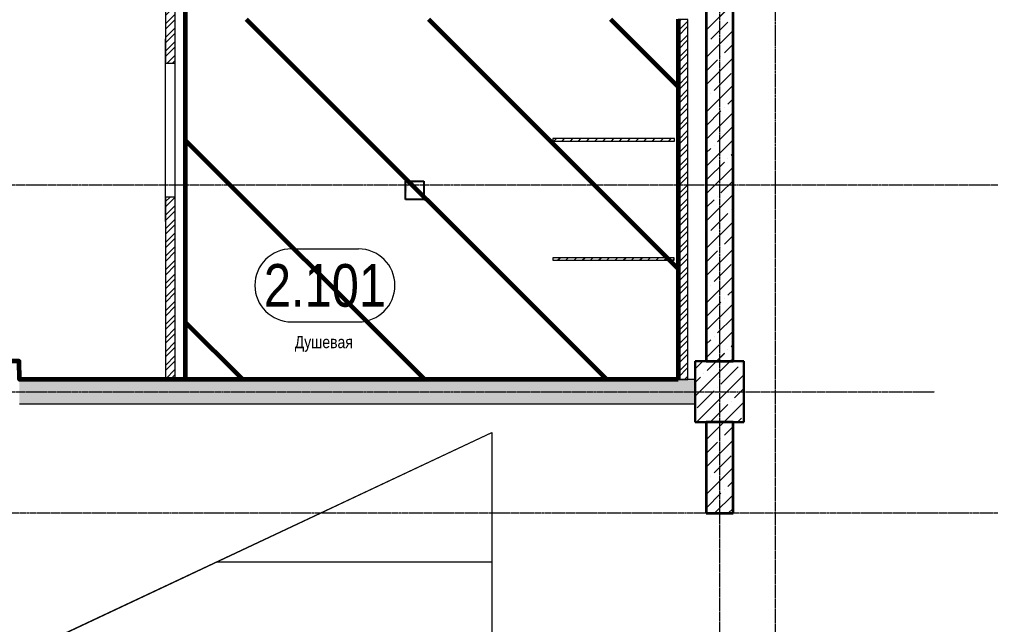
# Model space of a CAD drawing. Header units: millimetres. Extents: x 470010 to 1231400, y -134005 to 421770.
# Drawn here: x 712724 to 720699, y -12326 to -7351 of the extents above; entities that cross this region are included whole.
import ezdxf
from ezdxf.enums import TextEntityAlignment as Align

# ---------------------------------------------------------------- set-up
doc = ezdxf.new("R2010")
doc.units = ezdxf.units.MM
doc.linetypes.add('CENTER2', pattern=[28.575, 19.05, -3.175, 3.175, -3.175])
doc.linetypes.add('HIDDEN2', pattern=[4.7625, 3.175, -1.5875])
doc.layers.get('Defpoints').update_dxf_attribs({"color": 140})
for name, color, linetype, lineweight in [('0) шп потолок', 3, 'Continuous', 60), ('АР_Area', 5, 'Continuous', 5), ('АР_Колонны', 70, 'Continuous', 30), ('АР_Стены ГКЛ', 1, 'Continuous', 15), ('АР_Стены ЖБ', 7, 'Continuous', 35), ('АР_Стены ПЕНОблок', 52, 'Continuous', 20), ('АР_Штриховка', 8, 'Continuous', 0)]:
    doc.layers.add(name, color=color, linetype=linetype, lineweight=lineweight)
doc.layers.add('АР_Делит', color=120, linetype='Continuous', lineweight=0, plot=False)
doc.layers.add('РД_Проем', color=230, linetype='Continuous', lineweight=0, plot=False)
doc.layers.add('ЛК_Открытая', color=7, linetype='Continuous')
doc.layers.add('РД_Оси_100', color=7, linetype='Continuous', lineweight=0, true_color=0x525252)
doc.layers.add('РД_проем_инж перемыч_подсчет', color=50, linetype='Continuous', plot=False)
doc.styles.add('style1', font='ARIALN.TTF')

# ---------------------------------------------------------------- blocks, each defined once
blk = doc.blocks.new('СОШ_2200_АР_ОСИ_М100_28.05.24')
at = {"layer": 'АР_Делит', "color": 251, "linetype": 'CENTER2', "true_color": 0x636466}
blk.add_line((-5954.958, 83200), (47367.08, 83200), dxfattribs=at)
at = {"layer": 'РД_Оси_100', "color": 251, "linetype": 'CENTER2', "true_color": 0x636466}
for p, q in [((-5954.958, 84900), (119910, 84900)), ((119910, 82200), (-5954.958, 82200))]:
    blk.add_line(p, q, dxfattribs=at)
for points in [[(45530, 139938.679), (45600, 139538.679), (45600, -6163.457)], [(46060, -6163.105), (46060, 139538.679), (46130, 139938.679)]]:
    blk.add_lwpolyline(points, dxfattribs=at)
blk = doc.blocks.new('MOK-МаркаПом_овал_ареал')
for p, q in [((-2.75, 3), (2.75, 3)), ((-2.75, -3), (2.75, -3))]:
    blk.add_line(p, q)
for centre, radius, start, end in [((-2.75, 0), 3, 90, 270), ((2.75, 0), 3, 270, 90), ((-3.75, 0), 3.5, 0, 0.00095)]:
    blk.add_arc(centre, radius, start, end)
at = {"color": 0, "style": 'style1'}
blk.add_attdef('АР-ПОМЕЩЕНИЕ:НОМЕР', text='', height=3.5, dxfattribs=at).set_placement((0, 0), align=Align.MIDDLE)
at = {"layer": 'Defpoints', "color": 2, "style": 'style1'}
blk.add_attdef('АР-ПОМЕЩЕНИЕ:НАИМЕНОВАНИЕ', text='', height=1, dxfattribs=at).set_placement((-0.094, -4.814), align=Align.MIDDLE)
blk = doc.blocks.new('A$C9108343f')
at = {"layer": 'АР_Штриховка', "linetype": 'Continuous', "lineweight": 0, "ltscale": 0.5, "true_color": 0x000000}
h = blk.add_hatch(dxfattribs=at)
h.set_pattern_fill('ANSI31', color=18, scale=25, angle=-360, style=0)
h.set_pattern_definition([(45, (-63444.08, -115658.25), (-56.1266, 56.1266), [])])
h.paths.add_polyline_path([(48205, 94955), (48285, 94955), (48285, 95155), (48205, 95155)], flags=0)
h.paths.add_polyline_path([(48285, 93855), (48205, 93855), (48205, 92655), (48285, 92655)], flags=0)
h.paths.add_polyline_path([(48285, 91555), (48205, 91555), (48205, 90055), (48285, 90055)], flags=0)
h = blk.add_hatch(dxfattribs=at)
h.set_pattern_fill('ANSI31', color=18, scale=25, style=0)
h.set_pattern_definition([(45, (-63444.08, -115658.25), (-56.1266, 56.1266), [])])
h.paths.add_polyline_path([(52415, 90055.3), (52495, 90055.3), (52495, 93014.1), (52415, 93014.1)], flags=0)
at = {"layer": 'АР_Штриховка', "linetype": 'Continuous', "lineweight": 0, "true_color": 0x000000}
h = blk.add_hatch(dxfattribs=at)
h.set_pattern_fill('ANSI31', color=18, scale=15, style=0)
h.set_pattern_definition([(45, (-63444.083, -115658.25), (-33.67596, 33.67596), [])])
h.paths.add_polyline_path([(51385, 92035.3), (51385, 92015.3), (52385, 92015.3), (52385, 92035.3)], flags=0)
h = blk.add_hatch(dxfattribs=at)
h.set_pattern_fill('ANSI31', color=18, scale=15, angle=-360, style=0)
h.set_pattern_definition([(45, (-63444.083, -115658.25), (-33.67596, 33.67596), [])])
h.paths.add_polyline_path([(51385, 91055.3), (51385, 91035.3), (52382.9, 91035.3), (52382.9, 91055.3)], flags=0)
h = blk.add_hatch(dxfattribs=at)
h.set_pattern_fill('AR-CONC', color=18, angle=45, style=0)
h.set_pattern_definition([(95, (-63444.08, -115658.25), (140.09465, 117.55338), [19.05, -209.55]), (40, (-63444.08, -115658.25), (-160.01845, 110.17673), [15.24, -167.64058]), (145.451445, (-63432.4, -115648.45), (-19.9238, 227.7301), [16.19001, -178.09024]), (91.1842, (-63480, -115622.33), (221.41024, 161.95341), [28.575, -314.325]), (141.63556, (-63461.55, -115608.83), (-7.08662, 342.82676), [24.28502, -267.1356]), (36.18415, (-63480, -115622.33), (-7.08662, 342.82676), [22.85997, -251.45973]), (66, (-63453.06, -115613.35), (179.51998, 34.89515), [19.05, -209.55]), (11, (-63453.06, -115613.35), (-86.53993, 173.9412), [15.24, -167.64]), (116.451445, (-63438.1, -115610.44), (92.98005, 208.83634), [16.19001, -178.08994]), (82.5, (-63444.08, -115658.25), (-57.605469, 61.973414), [0, -165.608, 0, -170.18, 0, -168.275]), (52.5, (-63444.08, -115658.25), (-23.589727, 118.087), [0, -97.028, 0, -161.798, 0, -64.135]), (12.5, (-63484.135, -115698.3), (99.927863, 91.826196), [0, -63.5, 0, -198.12, 0, -262.89]), (2.5, (-63502.1, -115716.26), (86.763904, 122.72239), [0, -82.55, 0, -131.572, 0, -186.69])])
h.paths.add_polyline_path([(47005, 90055), (47005, 89855), (52555, 89855), (52555, 90055)], flags=0)
at = {"color": 18, "linetype": 'Continuous', "true_color": 0x000000}
for p, q in [((50174.9, 91535.2), (50174.9, 91685.2)), ((50174.9, 91685.2), (50324.9, 91685.2)), ((50174.9, 91535.2), (50174.9, 91685.2)), ((50174.9, 91685.2), (50324.9, 91685.2)), ((50324.9, 91685.2), (50324.9, 91535.2)), ((50324.9, 91685.2), (50324.9, 91535.2)), ((50324.9, 91535.2), (50174.9, 91535.2)), ((50324.9, 91535.2), (50174.9, 91535.2))]:
    blk.add_line(p, q, dxfattribs=at)
blk.add_solid([(50174.9, 91535.2), (50174.9, 91685.2), (50195.1, 91664.7), (50324.9, 91685.2)], dxfattribs=at)
blk.add_solid([(50174.9, 91535.2), (50174.9, 91685.2), (50195.1, 91664.7), (50324.9, 91685.2)], dxfattribs=at)
at = {"layer": '0) шп потолок'}
for points in [[(48366.2, 95155), (48366.5, 90055.1)], [(52415, 90055.3), (47005, 90055), (47003.9, 90205), (46505, 90205), (46505, 90055), (41005, 90043.2), (41005, 90205), (40505, 90205), (40505, 90055), (34955, 90055), (34955, 90205), (34855, 90205), (34855, 93235), (37705, 93235)], [(52415, 93016.5), (52415, 90055.3)]]:
    blk.add_lwpolyline(points, dxfattribs=at)
at = {"layer": 'АР_Колонны', "color": 18, "linetype": 'HIDDEN2', "lineweight": 25, "true_color": 0x000000}
for p, q in [((52555, 90205), (52955, 90205)), ((52555, 89705), (52555, 90205)), ((52955, 90205), (52955, 89705)), ((52955, 89705), (52555, 89705))]:
    blk.add_line(p, q, dxfattribs=at)
at = {"layer": 'АР_Колонны', "color": 18, "linetype": 'Continuous', "lineweight": 15, "true_color": 0x000000}
for p, q in [((52955, 90205), (52555, 90205)), ((52555, 90205), (52555, 89705)), ((52955, 90205), (52555, 90205)), ((52555, 90205), (52555, 89705)), ((52955, 89705), (52955, 90205)), ((52955, 89705), (52955, 90205)), ((52555, 89705), (52955, 89705)), ((52555, 89705), (52955, 89705))]:
    blk.add_line(p, q, dxfattribs=at)
at = {"layer": 'АР_Стены ГКЛ', "color": 18, "linetype": 'Continuous', "lineweight": 15, "true_color": 0x000000}
for p, q in [((51385, 92035.3), (51385, 92015.3)), ((52385, 92035.3), (51385, 92035.3)), ((52385, 92015.3), (52385, 92035.3)), ((51385, 92015.3), (52385, 92015.3)), ((51385, 91055.3), (51385, 91035.3)), ((52382.9, 91055.3), (51385, 91055.3)), ((51385, 91035.3), (52382.9, 91035.3)), ((52382.9, 91035.3), (52382.9, 91055.3))]:
    blk.add_line(p, q, dxfattribs=at)
at = {"layer": 'АР_Стены ЖБ', "color": 18, "linetype": 'Continuous', "lineweight": 35, "true_color": 0x000000}
for p, q in [((52645, 93755), (52645, 90205)), ((52865, 90205), (52865, 93755)), ((52645, 90205), (52865, 90205)), ((52865, 89705), (52645, 89705)), ((52645, 89705), (52645, 88955)), ((52865, 88955), (52865, 89705)), ((52645, 88955), (52865, 88955))]:
    blk.add_line(p, q, dxfattribs=at)
at = {"layer": 'АР_Стены ЖБ', "color": 18, "linetype": 'Continuous', "lineweight": 30, "true_color": 0x000000}
for p, q in [((52955, 90205), (52555, 90205)), ((52555, 90205), (52555, 89705)), ((52955, 89705), (52955, 90205)), ((52555, 89705), (52955, 89705))]:
    blk.add_line(p, q, dxfattribs=at)
at = {"layer": 'АР_Стены ПЕНОблок', "color": 18, "linetype": 'Continuous', "lineweight": 20, "true_color": 0x000000}
for p, q in [((48205, 93855), (48205, 92655)), ((48285, 92655), (48285, 93855)), ((52495, 93014.1), (52415, 93014.1)), ((52415, 93014.1), (52415, 90055.3)), ((52495, 90055.3), (52495, 93014.1)), ((48205, 92655), (48285, 92655)), ((48285, 91555), (48205, 91555)), ((48205, 91555), (48205, 90055)), ((48285, 90055), (48285, 91555)), ((52555, 90055), (47005, 90055)), ((48205, 90055), (48285, 90055)), ((52415, 90055.3), (52495, 90055.3)), ((52555, 89855), (52555, 90055)), ((47005, 89855), (52555, 89855))]:
    blk.add_line(p, q, dxfattribs=at)
at = {"layer": 'АР_Штриховка', "color": 18, "linetype": 'Continuous', "lineweight": 5, "true_color": 0x000000}
for p, q in [((52645, 92927.4), (52865, 93147.4)), ((52681.9, 92852.1), (52822.2, 92992.4)), ((52645, 92702.9), (52865, 92922.9)), ((52653.8, 92824), (52653.8, 92824)), ((52794.1, 92739.8), (52865, 92810.7)), ((52645, 92478.4), (52865, 92698.4)), ((52645, 92590.7), (52738, 92683.7)), ((52766, 92711.8), (52766, 92711.8)), ((52709.9, 92431.1), (52850.2, 92571.4)), ((52645, 92253.9), (52865, 92473.9)), ((52645, 92366.2), (52653.8, 92375)), ((52681.9, 92403.1), (52681.9, 92403.1)), ((52822.2, 92318.9), (52865, 92361.7)), ((52794.1, 92290.8), (52794.1, 92290.8)), ((52645, 92141.7), (52766, 92262.7)), ((52645, 92029.4), (52865, 92249.4)), ((52738, 92010.2), (52865, 92137.2)), ((52645, 91804.9), (52865, 92024.9)), ((52645, 91917.2), (52681.9, 91954)), ((52709.9, 91982.1), (52709.9, 91982.1)), ((52850.2, 91897.9), (52865, 91912.6)), ((52645, 91580.4), (52865, 91800.4)), ((52653.8, 91701.5), (52794.1, 91841.8)), ((52822.2, 91869.9), (52822.2, 91869.9)), ((52766, 91589.2), (52865, 91688.1)), ((52645, 91355.9), (52865, 91575.9)), ((52738, 91561.2), (52738, 91561.2)), ((52645, 91468.1), (52709.9, 91533.1)), ((52681.9, 91280.5), (52822.2, 91420.8)), ((52850.2, 91448.9), (52850.2, 91448.9)), ((52645, 91131.4), (52865, 91351.4)), ((52653.8, 91252.5), (52653.8, 91252.5)), ((52794.1, 91168.3), (52865, 91239.1)), ((52645, 90906.9), (52865, 91126.9)), ((52645, 91019.1), (52738, 91112.1)), ((52766, 91140.2), (52766, 91140.2)), ((52709.9, 90859.6), (52850.2, 90999.9)), ((52645, 90682.4), (52865, 90902.4)), ((52645, 90794.6), (52653.8, 90803.5)), ((52681.9, 90831.5), (52681.9, 90831.5)), ((52822.2, 90747.3), (52865, 90790.1)), ((52645, 90570.1), (52766, 90691.2)), ((52645, 90457.9), (52865, 90677.9)), ((52794.1, 90719.3), (52794.1, 90719.3)), ((52738, 90438.6), (52865, 90565.6)), ((52645, 90233.4), (52865, 90453.4)), ((52645, 90345.6), (52681.9, 90382.5)), ((52709.9, 90410.6), (52709.9, 90410.6)), ((52822.2, 90298.3), (52822.2, 90298.3)), ((52850.2, 90326.4), (52865, 90341.1)), ((52555, 90143.4), (52616.6, 90205)), ((52555, 89918.8), (52841.1, 90205)), ((52653.8, 90129.9), (52728.9, 90205)), ((52728.9, 90205), (52794.1, 90270.2)), ((52841.1, 90205), (52865, 90228.8)), ((52766, 90017.7), (52906.4, 90158)), ((52934.4, 90186.1), (52934.4, 90186.1)), ((52555, 90031.1), (52597.7, 90073.8)), ((52565.6, 89705), (52955, 90094.3)), ((52625.7, 90101.9), (52625.7, 90101.9)), ((52569.6, 89821.2), (52709.9, 89961.6)), ((52738, 89989.6), (52738, 89989.6)), ((52878.3, 89905.4), (52955, 89982.1)), ((52681.9, 89709), (52822.2, 89849.3)), ((52790.1, 89705), (52955, 89869.8)), ((52850.2, 89877.4), (52850.2, 89877.4)), ((52902.4, 89705), (52934.4, 89737)), ((52645, 89559.8), (52790.1, 89705)), ((52653.8, 89680.9), (52653.8, 89680.9)), ((52794.1, 89596.7), (52865, 89667.6)), ((52766, 89568.7), (52766, 89568.7)), ((52645, 89335.3), (52865, 89555.3)), ((52645, 89447.6), (52738, 89540.6)), ((52709.9, 89288), (52850.2, 89428.3)), ((52645, 89110.8), (52865, 89330.8)), ((52681.9, 89260), (52681.9, 89260)), ((52645, 89223.1), (52653.8, 89231.9)), ((52822.2, 89175.8), (52865, 89218.6)), ((52645, 88998.6), (52766, 89119.7)), ((52713.6, 88955), (52865, 89106.3)), ((52794.1, 89147.7), (52794.1, 89147.7)), ((52825.9, 88955), (52865, 88994.1))]:
    blk.add_line(p, q, dxfattribs=at)
at = {"layer": 'ЛК_Открытая', "color": 18, "lineweight": 15, "true_color": 0x000000}
for p, q in [((36625, 82902.1), (50885, 89620.3)), ((50885, 89620.3), (50885, 82255)), ((48623.7, 88555), (50885, 88555))]:
    blk.add_line(p, q, dxfattribs=at)
at = {"layer": 'РД_Проем', "color": 18, "linetype": 'Continuous', "lineweight": 15, "true_color": 0x000000}
for p, q in [((48205, 91555), (48205, 92655)), ((48285, 91555), (48285, 92655))]:
    blk.add_line(p, q, dxfattribs=at)
at = {"layer": 'РД_проем_инж перемыч_подсчет', "color": 18, "linetype": 'Continuous', "lineweight": 15, "true_color": 0x000000}
for p, q in [((48205, 91355), (48205, 92855)), ((48285, 91355), (48285, 92855))]:
    blk.add_line(p, q, dxfattribs=at)
at = {"layer": 'АР_Area', "color": 18, "linetype": 'Continuous', "lineweight": 15, "true_color": 0x000000, "xscale": 100, "yscale": 100, "zscale": 100}
blk.add_blockref('MOK-МаркаПом_овал_ареал', (49513.8, 90828.9), dxfattribs=at).add_auto_attribs({'АР-ПОМЕЩЕНИЕ:НОМЕР': '2.101', 'АР-ПОМЕЩЕНИЕ:НАИМЕНОВАНИЕ': 'Душевая'})
at = {"layer": 'РД_Оси_100'}
blk.add_blockref('СОШ_2200_АР_ОСИ_М100_28.05.24', (7155, 6755), dxfattribs=at)
at = {"layer": 'Defpoints', "color": 18, "true_color": 0x000000, "style": 'style1'}
for p in [(143949.3, 316089.1), (143975, 281639.5), (143890.4, 273244.7), (143840, 264276.8), (143967.8, 254892.4), (12252, 104178.1), (12382.6, 96023.1)]:
    blk.add_attdef('АР-ПОМЕЩЕНИЕ:НАИМЕНОВАНИЕ', text='', height=100, dxfattribs=at).set_placement(p, align=Align.MIDDLE)
at = {"layer": 'Defpoints', "color": 18, "true_color": 0x000000, "style": 'style1', "flags": 8}
for p in [(143951.3, 279099.1), (143848.3, 269251.1), (143875.3, 260094.2), (144049.7, 250824.7), (163419.3, 238153.4), (155897.5, 237966), (183037.2, 237966), (143342.9, 237876.2)]:
    blk.add_attdef('АР-ПОМЕЩЕНИЕ:НАИМЕНОВАНИЕ', text='', height=100, dxfattribs=at).set_placement(p, align=Align.MIDDLE)

msp = doc.modelspace()

# ---------------------------------------------------------------- hatches: boundary and pattern name
at = {"layer": '0) шп потолок', "true_color": 0xf26722}
h = msp.add_hatch(dxfattribs=at)
h.set_pattern_fill('ANSI31', color=30, scale=333, angle=90)
h.paths.add_polyline_path([(718133.57, -7349.709), (714084.968, -7349.709), (714085.157, -10311.153), (718133.57, -10310.894)])
at = {"layer": 'АР_Штриховка', "linetype": 'Continuous', "lineweight": 0, "ltscale": 0.5, "true_color": 0x000000}
h = msp.add_hatch(dxfattribs=at)
h.set_pattern_fill('ANSI31', color=18, scale=25, angle=-360, style=0)
h.set_pattern_definition([(45, (602274.53, -216024.49), (-56.1266, 56.1266), [])])
h.paths.add_polyline_path([(713923.57, -5411.242), (714003.57, -5411.242), (714003.57, -5211.242), (713923.57, -5211.242)], flags=0)
h.paths.add_polyline_path([(714003.57, -6511.242), (713923.57, -6511.242), (713923.57, -7711.245), (714003.57, -7711.245)], flags=0)
h.paths.add_polyline_path([(714003.57, -8811.245), (713923.57, -8811.245), (713923.57, -10311.24), (714003.57, -10311.24)], flags=0)
h = msp.add_hatch(dxfattribs=at)
h.set_pattern_fill('ANSI31', color=18, scale=25, style=0)
h.set_pattern_definition([(45, (602274.53, -216024.49), (-56.1266, 56.1266), [])])
h.paths.add_polyline_path([(718133.57, -10310.894), (718213.57, -10310.894), (718213.57, -7352.113), (718133.57, -7352.113)], flags=0)
at = {"layer": 'АР_Штриховка', "linetype": 'Continuous', "lineweight": 0, "true_color": 0x000000}
h = msp.add_hatch(dxfattribs=at)
h.set_pattern_fill('AR-CONC', color=18, angle=45, style=0)
h.set_pattern_definition([(95, (602274.53, -216024.49), (140.09465, 117.55338), [19.05, -209.55]), (40, (602274.53, -216024.5), (-160.01845, 110.17673), [15.24, -167.64058]), (145.451445, (602286.2, -216014.7), (-19.9238, 227.7301), [16.19001, -178.09024]), (91.1842, (602238.6, -215988.57), (221.41024, 161.95341), [28.575, -314.325]), (141.63556, (602257.06, -215975.07), (-7.08662, 342.82676), [24.28502, -267.1356]), (36.18415, (602238.6, -215988.57), (-7.08662, 342.82676), [22.85997, -251.45973]), (66, (602265.55, -215979.59), (179.51998, 34.89515), [19.05, -209.55]), (11, (602265.55, -215979.59), (-86.53993, 173.9412), [15.24, -167.64]), (116.451445, (602280.51, -215976.68), (92.98005, 208.83634), [16.19001, -178.08994]), (82.5, (602274.53, -216024.49), (-57.605469, 61.973414), [0, -165.608, 0, -170.18, 0, -168.275]), (52.5, (602274.53, -216024.49), (-23.589727, 118.087), [0, -97.028, 0, -161.798, 0, -64.135]), (12.5, (602234.48, -216064.544), (99.927863, 91.826196), [0, -63.5, 0, -198.12, 0, -262.89]), (2.5, (602216.52, -216082.5), (86.763904, 122.72239), [0, -82.55, 0, -131.572, 0, -186.69])])
h.paths.add_polyline_path([(712723.57, -10311.24), (712723.57, -10511.24), (718273.57, -10511.239), (718273.57, -10311.239)], flags=0)

# ---------------------------------------------------------------- linework, layer by layer
at = {"color": 18, "linetype": 'Continuous', "true_color": 0x000000}
for p, q in [((715893.537, -8831.086), (715893.537, -8681.086)), ((715893.537, -8681.086), (716043.537, -8681.086)), ((715893.537, -8831.086), (715893.537, -8681.086)), ((715893.537, -8681.086), (716043.537, -8681.086)), ((716043.537, -8681.086), (716043.537, -8831.086)), ((716043.537, -8681.086), (716043.537, -8831.086)), ((716043.537, -8831.086), (715893.537, -8831.086)), ((716043.537, -8831.086), (715893.537, -8831.086))]:
    msp.add_line(p, q, dxfattribs=at)
at = {"layer": '0) шп потолок'}
for points in [[(714084.831, -5211.242), (714085.157, -10311.153)], [(718133.57, -10310.894), (712723.57, -10311.24), (712722.558, -10161.242), (712223.57, -10161.242), (712223.57, -10311.24), (706723.57, -10323.063), (706723.57, -10161.242), (706223.57, -10161.242), (706223.57, -10311.241), (700673.57, -10311.241), (700673.57, -10161.242), (700573.57, -10161.242), (700573.57, -7131.242), (703423.573, -7131.242)], [(718133.57, -7349.709), (718133.57, -10310.894)]]:
    msp.add_lwpolyline(points, dxfattribs=at)
at = {"layer": 'АР_Колонны', "color": 18, "linetype": 'HIDDEN2', "lineweight": 25, "true_color": 0x000000}
for p, q in [((718273.57, -10161.242), (718673.57, -10161.242)), ((718273.57, -10661.242), (718273.57, -10161.242)), ((718673.57, -10161.242), (718673.57, -10661.242)), ((718673.57, -10661.242), (718273.57, -10661.242))]:
    msp.add_line(p, q, dxfattribs=at)
at = {"layer": 'АР_Колонны', "color": 18, "linetype": 'Continuous', "lineweight": 15, "true_color": 0x000000}
for p, q in [((718673.57, -10161.242), (718273.57, -10161.242)), ((718273.57, -10161.242), (718273.57, -10661.242)), ((718673.57, -10161.242), (718273.57, -10161.242)), ((718273.57, -10161.242), (718273.57, -10661.242)), ((718673.57, -10661.242), (718673.57, -10161.242)), ((718673.57, -10661.242), (718673.57, -10161.242)), ((718273.57, -10661.242), (718673.57, -10661.242)), ((718273.57, -10661.242), (718673.57, -10661.242))]:
    msp.add_line(p, q, dxfattribs=at)
at = {"layer": 'АР_Стены ГКЛ', "color": 18, "linetype": 'Continuous', "lineweight": 15, "true_color": 0x000000}
for p, q in [((718103.57, -8350.898), (718103.57, -8330.898)), ((718101.526, -9330.894), (718101.526, -9310.894))]:
    msp.add_line(p, q, dxfattribs=at)
at = {"layer": 'АР_Стены ЖБ', "color": 18, "linetype": 'Continuous', "lineweight": 35, "true_color": 0x000000}
for p, q in [((718363.57, -6611.242), (718363.57, -10161.242)), ((718583.57, -10161.242), (718583.57, -6611.242)), ((718363.57, -10161.242), (718583.57, -10161.242)), ((718583.57, -10661.242), (718363.57, -10661.242)), ((718363.57, -10661.242), (718363.57, -11411.242)), ((718583.57, -11411.242), (718583.57, -10661.242)), ((718363.57, -11411.242), (718583.57, -11411.242))]:
    msp.add_line(p, q, dxfattribs=at)
at = {"layer": 'АР_Стены ЖБ', "color": 18, "linetype": 'Continuous', "lineweight": 30, "true_color": 0x000000}
for p, q in [((718673.57, -10161.242), (718273.57, -10161.242)), ((718273.57, -10161.242), (718273.57, -10661.242)), ((718673.57, -10661.242), (718673.57, -10161.242)), ((718273.57, -10661.242), (718673.57, -10661.242))]:
    msp.add_line(p, q, dxfattribs=at)
at = {"layer": 'АР_Стены ПЕНОблок', "color": 18, "linetype": 'Continuous', "lineweight": 20, "true_color": 0x000000}
for p, q in [((713923.57, -6511.242), (713923.57, -7711.245)), ((714003.57, -7711.245), (714003.57, -6511.242)), ((718213.57, -7352.113), (718133.57, -7352.113)), ((718133.57, -7352.113), (718133.57, -10310.894)), ((718213.57, -10310.894), (718213.57, -7352.113)), ((713923.57, -7711.245), (714003.57, -7711.245)), ((714003.57, -8811.245), (713923.57, -8811.245)), ((713923.57, -8811.245), (713923.57, -10311.24)), ((714003.57, -10311.24), (714003.57, -8811.245)), ((718273.57, -10311.239), (712723.57, -10311.24)), ((713923.57, -10311.24), (714003.57, -10311.24)), ((718133.57, -10310.894), (718213.57, -10310.894)), ((718273.57, -10511.239), (718273.57, -10311.239)), ((712723.57, -10511.24), (718273.57, -10511.239))]:
    msp.add_line(p, q, dxfattribs=at)
at = {"layer": 'АР_Штриховка', "color": 18, "linetype": 'Continuous', "lineweight": 5, "true_color": 0x000000}
for p, q in [((718363.57, -7438.813), (718583.57, -7218.813)), ((718400.466, -7514.17), (718540.783, -7373.853)), ((718363.57, -7663.319), (718583.57, -7443.319)), ((718512.719, -7626.423), (718583.57, -7555.573)), ((718363.57, -7887.826), (718583.57, -7667.826)), ((718363.57, -7775.573), (718456.593, -7682.55)), ((718428.529, -7935.119), (718568.846, -7794.803)), ((718363.57, -8112.332), (718583.57, -7892.332)), ((718363.57, -8000.079), (718372.403, -7991.246)), ((718540.783, -8047.373), (718583.57, -8004.585)), ((718363.57, -8224.585), (718484.656, -8103.499)), ((718363.57, -8336.839), (718583.57, -8116.839)), ((718456.593, -8356.069), (718583.57, -8229.092)), ((718363.57, -8561.345), (718583.57, -8341.345)), ((718363.57, -8449.092), (718400.466, -8412.196)), ((718372.403, -8664.765), (718512.719, -8524.449)), ((718568.846, -8468.322), (718583.57, -8453.598)), ((718363.57, -8785.851), (718583.57, -8565.851)), ((718484.656, -8777.019), (718583.57, -8678.105)), ((718363.57, -9010.358), (718583.57, -8790.358)), ((718363.57, -8898.105), (718428.529, -8833.145)), ((718400.466, -9085.715), (718540.783, -8945.398)), ((718363.57, -9234.864), (718583.57, -9014.864)), ((718512.719, -9197.968), (718583.57, -9127.117)), ((718363.57, -9459.371), (718583.57, -9239.371)), ((718363.57, -9347.117), (718456.593, -9254.095)), ((718428.529, -9506.664), (718568.846, -9366.348)), ((718363.57, -9683.877), (718583.57, -9463.877)), ((718363.57, -9571.624), (718372.403, -9562.791)), ((718540.783, -9618.918), (718583.57, -9576.13)), ((718363.57, -9796.13), (718484.656, -9675.044)), ((718363.57, -9908.383), (718583.57, -9688.383)), ((718456.593, -9927.614), (718583.57, -9800.637)), ((718363.57, -10132.89), (718583.57, -9912.89)), ((718363.57, -10020.637), (718400.466, -9983.74)), ((718568.846, -10039.867), (718583.57, -10025.143)), ((718447.471, -10161.242), (718512.719, -10095.994)), ((718273.57, -10222.89), (718335.218, -10161.242)), ((718273.57, -10447.396), (718559.724, -10161.242)), ((718372.403, -10236.31), (718447.471, -10161.242)), ((718559.724, -10161.242), (718583.57, -10137.396)), ((718284.23, -10661.242), (718673.57, -10271.903)), ((718484.656, -10348.563), (718624.973, -10208.247)), ((718273.57, -10335.143), (718316.276, -10292.437)), ((718288.213, -10545.006), (718428.529, -10404.69)), ((718596.909, -10460.817), (718673.57, -10384.156)), ((718400.466, -10657.26), (718540.783, -10516.943)), ((718508.737, -10661.242), (718673.57, -10496.409)), ((718363.57, -10806.409), (718508.737, -10661.242)), ((718620.99, -10661.242), (718653.036, -10629.196)), ((718512.719, -10769.513), (718583.57, -10698.662)), ((718363.57, -11030.915), (718583.57, -10810.915)), ((718363.57, -10918.662), (718456.593, -10825.639)), ((718428.529, -11078.209), (718568.846, -10937.893)), ((718363.57, -11255.422), (718583.57, -11035.422)), ((718363.57, -11143.169), (718372.403, -11134.336)), ((718540.783, -11190.462), (718583.57, -11147.675)), ((718363.57, -11367.675), (718484.656, -11246.589)), ((718432.256, -11411.242), (718583.57, -11259.928)), ((718544.509, -11411.242), (718583.57, -11372.181))]:
    msp.add_line(p, q, dxfattribs=at)
at = {"layer": 'ЛК_Открытая', "color": 18, "lineweight": 15, "true_color": 0x000000}
for p, q in [((702343.57, -17464.13), (716603.57, -10745.936)), ((716603.57, -10745.936), (716603.57, -18111.242)), ((714342.358, -11811.242), (716603.57, -11811.242))]:
    msp.add_line(p, q, dxfattribs=at)
at = {"layer": 'РД_Проем', "color": 18, "linetype": 'Continuous', "lineweight": 15, "true_color": 0x000000}
for p, q in [((713923.57, -8811.245), (713923.57, -7711.245)), ((714003.57, -8811.245), (714003.57, -7711.245))]:
    msp.add_line(p, q, dxfattribs=at)
at = {"layer": 'РД_проем_инж перемыч_подсчет', "color": 18, "linetype": 'Continuous', "lineweight": 15, "true_color": 0x000000}
for p, q in [((713923.57, -9011.245), (713923.57, -7511.245)), ((714003.57, -9011.245), (714003.57, -7511.245))]:
    msp.add_line(p, q, dxfattribs=at)

# ---------------------------------------------------------------- block references
msp.add_blockref('A$C9108343f', (665718.612, -100366.242))
at = {"layer": 'АР_Area', "color": 18, "linetype": 'Continuous', "lineweight": 15, "true_color": 0x000000, "xscale": 100, "yscale": 100, "zscale": 100}
msp.add_blockref('MOK-МаркаПом_овал_ареал', (715232.378, -9537.31), dxfattribs=at).add_auto_attribs({'АР-ПОМЕЩЕНИЕ:НОМЕР': '2.101', 'АР-ПОМЕЩЕНИЕ:НАИМЕНОВАНИЕ': 'Душевая'})
at = {"layer": 'РД_Оси_100'}
msp.add_blockref('СОШ_2200_АР_ОСИ_М100_28.05.24', (672873.57, -93611.242), dxfattribs=at)

doc.saveas('drawing.dxf')
